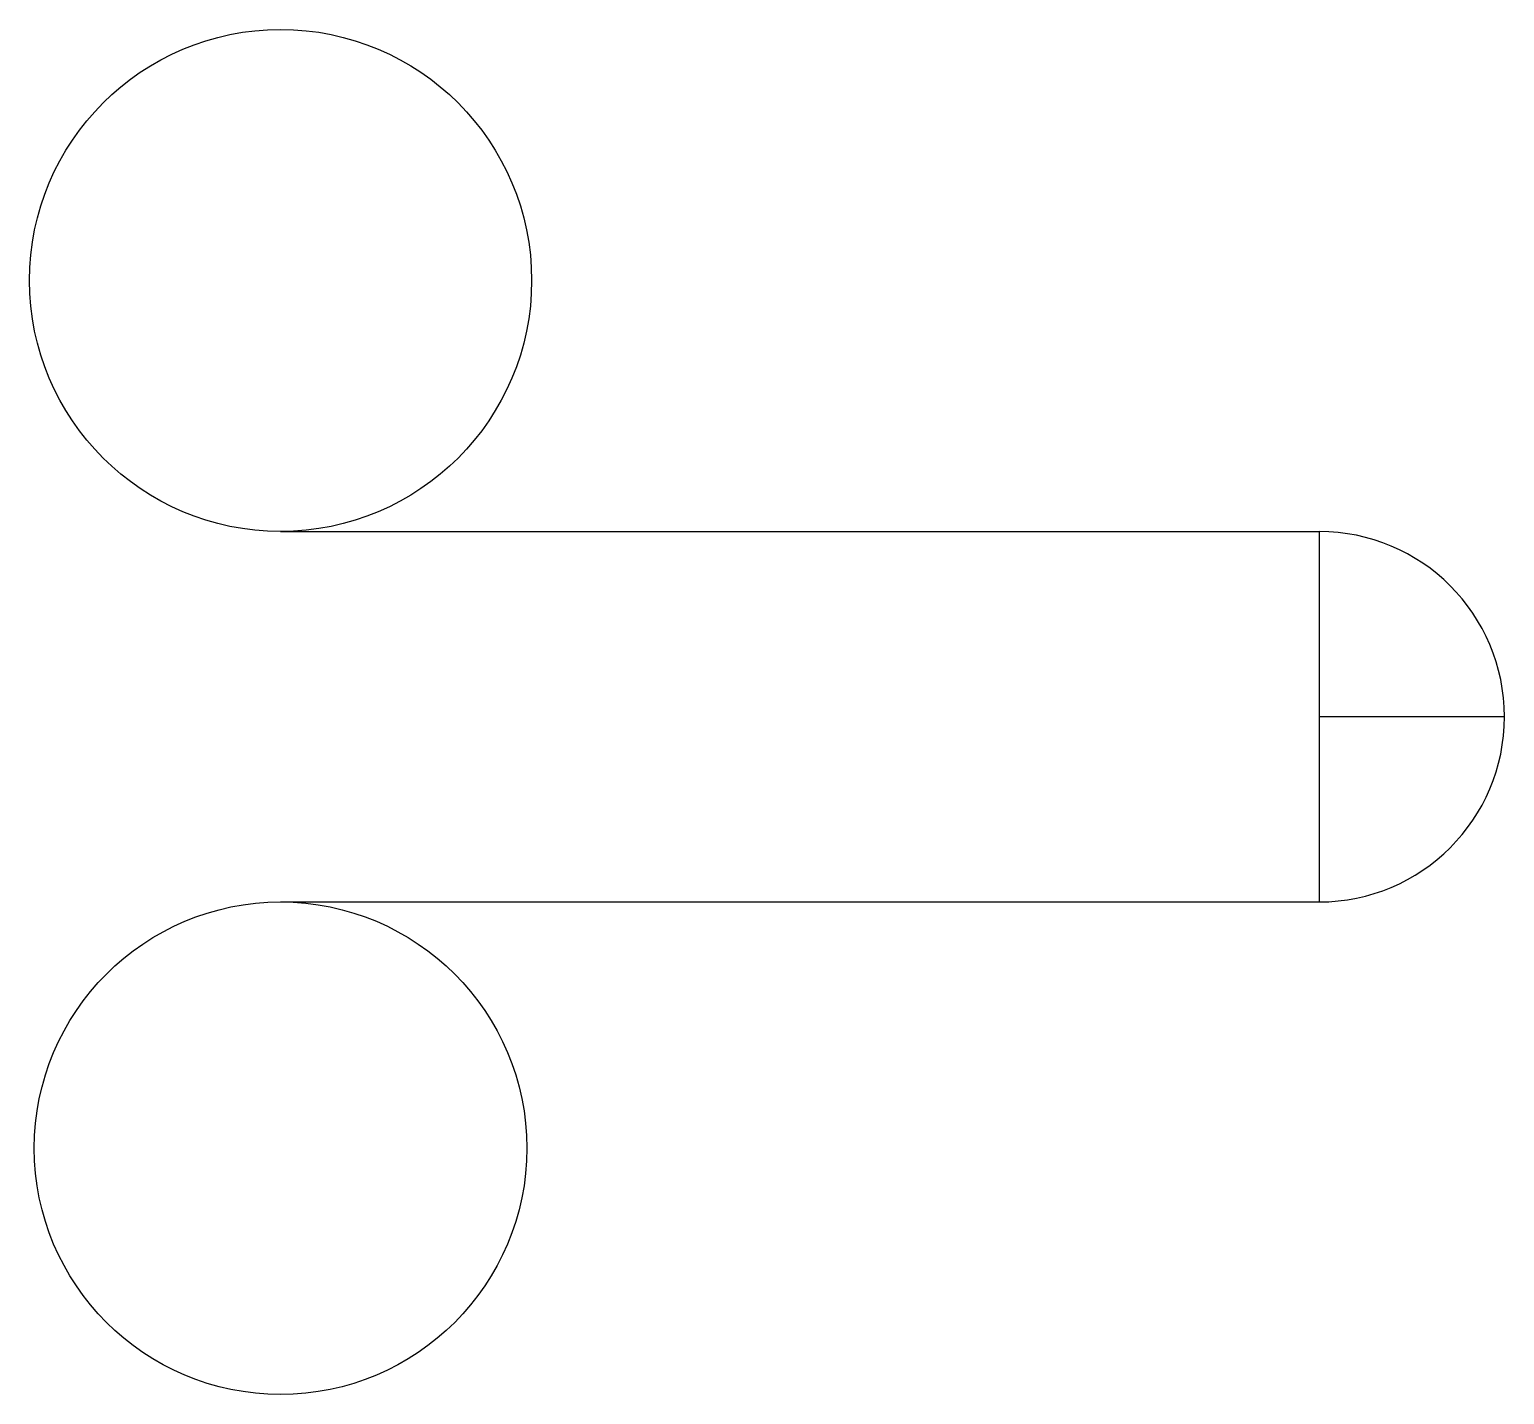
# Model space of a CAD drawing. Extents: x 127 to 288, y 28 to 177.
import ezdxf

# ---------------------------------------------------------------- set-up
doc = ezdxf.new("R2010")
doc.units = 0
doc.header["$LTSCALE"] = 12.7
doc.header["$MEASUREMENT"] = 0
doc.layers.add('SKETCHED_GEOMETRY', color=7, linetype='CONTINUOUS')

msp = doc.modelspace()

# ---------------------------------------------------------------- linework, layer by layer
at = {"layer": 'SKETCHED_GEOMETRY'}
for p, q in [((154.45, 121.94), (267.39, 121.94)), ((267.39, 121.94), (267.39, 81.65)), ((287.54, 101.8), (267.39, 101.8)), ((267.39, 81.65), (154.45, 81.65))]:
    msp.add_line(p, q, dxfattribs=at)
for centre, radius in [((154.45, 149.24), 27.3), ((154.45, 54.88), 26.78)]:
    msp.add_circle(centre, radius, dxfattribs=at)
msp.add_arc((267.39, 101.8), 20.14, 270, 90, dxfattribs=at)

doc.saveas('drawing.dxf')
